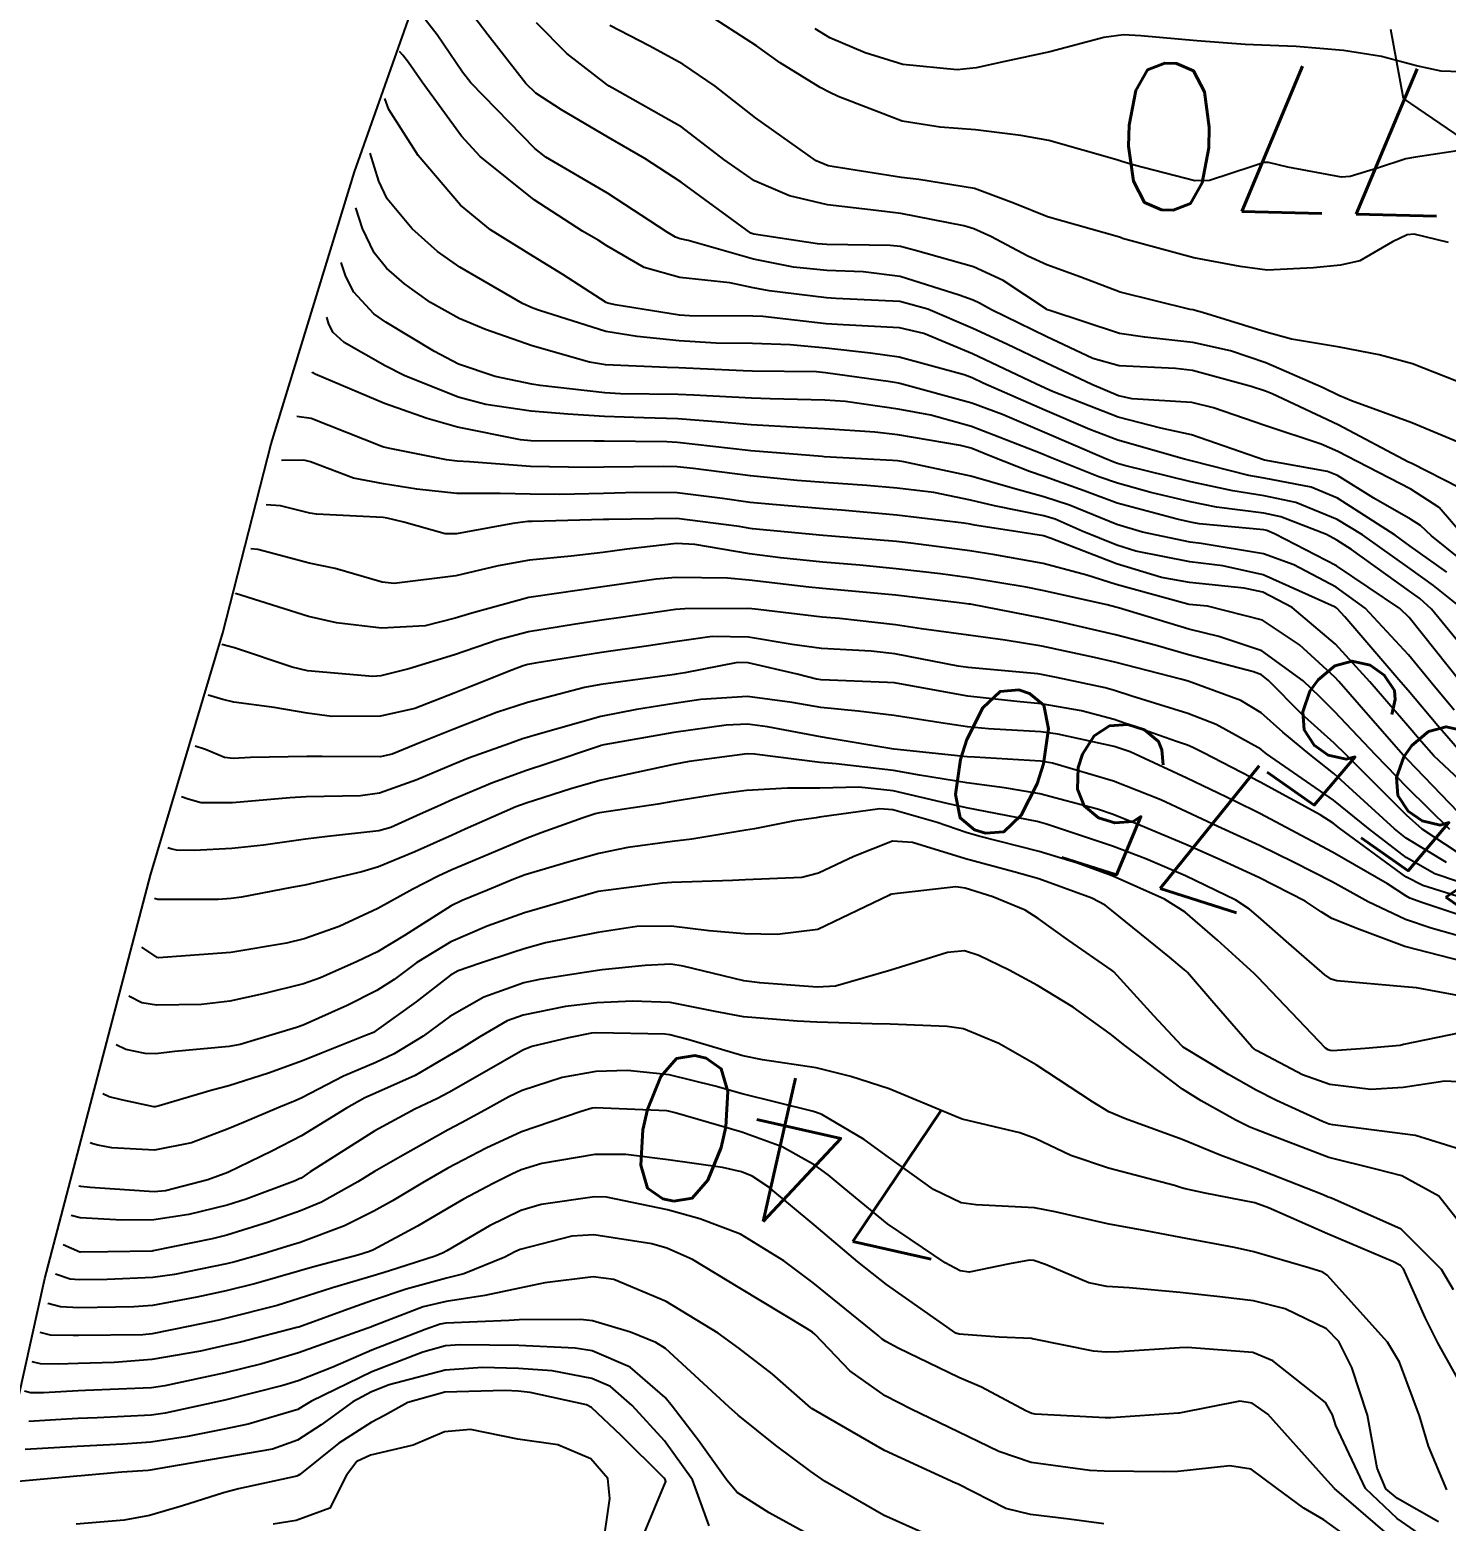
# Model space of a CAD drawing. Header units: metres. Extents: x 318500 to 325275, y 7408834 to 7428799.
# Drawn here: x 323313.22 to 323351.82, y 7419813.22 to 7419853.89 of the extents above; entities that cross this region are included whole.
import ezdxf
from ezdxf.enums import TextEntityAlignment as Align

# ---------------------------------------------------------------- set-up
doc = ezdxf.new("R2010")
doc.units = ezdxf.units.M
doc.header["$MEASUREMENT"] = 0
for name, color, linetype in [('Area', 45, 'Continuous'), ('Cotas', 45, 'Continuous'), ('Curvas de Nivel 1m', 11, 'Continuous'), ('Curvas de Nivel 5m', 15, 'Continuous'), ('Edificações', 30, 'Continuous'), ('Vias Primárias', 230, 'Continuous')]:
    doc.layers.add(name, color=color, linetype=linetype)
doc.styles.add('Style-STANDARD', font='STANDARD.shx')

msp = doc.modelspace()

# ---------------------------------------------------------------- linework, layer by layer
at = {"layer": 'Area'}
msp.add_lwpolyline([(323281.63, 7419676.427), (323284.294, 7419686.941), (323285.125, 7419691.786), (323286.507, 7419697.899), (323287.203, 7419700.715), (323288.965, 7419710.854), (323289.87, 7419715.014), (323292.349, 7419724.476), (323295.47, 7419735.563), (323298.911, 7419749.839), (323300.473, 7419761.966), (323302.329, 7419768.257), (323304.956, 7419781.859), (323306.597, 7419788.937), (323306.677, 7419789.901), (323310.356, 7419806.088), (323311.971, 7419812.197), (323312.165, 7419813.255), (323313.628, 7419819.838), (323316.507, 7419830.835), (323318.482, 7419837.441), (323319.796, 7419842.594), (323322.07, 7419850.012), (323324.466, 7419856.803)], dxfattribs=at)
at = {"layer": 'Curvas de Nivel 1m', "flags": 128}
for points, elevation in [([(323352.184, 7419841.401), (323350.87, 7419842.069), (323350.799, 7419842.101), (323348.885, 7419843.118), (323347.085, 7419843.959), (323346.898, 7419844.032), (323346.505, 7419844.156), (323344.906, 7419844.593), (323344.443, 7419844.649), (323342.908, 7419844.723), (323342.194, 7419844.928), (323340.919, 7419845.522), (323339.435, 7419846.252), (323339.108, 7419846.433), (323338.933, 7419846.513), (323338.55, 7419846.648), (323336.939, 7419847.162), (323335.934, 7419847.29), (323334.94, 7419847.32), (323334.03, 7419847.413), (323332.943, 7419847.631), (323331.163, 7419848.143), (323330.948, 7419848.191), (323330.817, 7419848.231), (323330.594, 7419848.365), (323328.966, 7419849.432), (323327.287, 7419850.415), (323326.983, 7419850.649), (323325.241, 7419852.438), (323325.013, 7419852.728), (323324.318, 7419853.745), (323323.929, 7419854.25)], 766), ([(323352.43, 7419842.523), (323350.886, 7419843.174), (323349.243, 7419843.768), (323348.897, 7419843.918), (323348.469, 7419844.126), (323346.91, 7419844.807), (323345.947, 7419845.132), (323344.918, 7419845.361), (323343.61, 7419845.503), (323342.921, 7419845.605), (323341.023, 7419846.229), (323340.956, 7419846.255), (323340.93, 7419846.272), (323339.745, 7419847.054), (323338.942, 7419847.419), (323337.355, 7419847.867), (323336.947, 7419847.974), (323336.672, 7419848.009), (323334.947, 7419848.032), (323334.688, 7419848.054), (323332.95, 7419848.313), (323332.867, 7419848.341), (323330.971, 7419849.729), (323329.979, 7419850.375), (323328.988, 7419850.948), (323327.706, 7419851.702), (323327.006, 7419852.161), (323326.737, 7419852.423), (323325.704, 7419853.752), (323325.179, 7419854.439)], 767), ([(323352.707, 7419844.073), (323350.91, 7419844.777), (323349.995, 7419845.028), (323348.917, 7419845.234), (323347.605, 7419845.455), (323346.922, 7419845.639), (323345.181, 7419846.176), (323344.986, 7419846.235), (323344.931, 7419846.253), (323344.848, 7419846.264), (323342.935, 7419846.728), (323341.862, 7419847.139), (323340.943, 7419847.48), (323340.422, 7419847.715), (323339.411, 7419848.253), (323338.953, 7419848.462), (323338.679, 7419848.538), (323336.959, 7419848.873), (323336.288, 7419848.962), (323334.962, 7419849.114), (323333.929, 7419849.363), (323332.971, 7419849.766), (323332.134, 7419850.348), (323330.993, 7419851.227), (323329.09, 7419852.307), (323329.009, 7419852.349), (323328.944, 7419852.391), (323327.851, 7419853.24), (323327.027, 7419854.074)], 768), ([(323351.887, 7419848.086), (323350.953, 7419848.315), (323350.758, 7419848.296), (323350.363, 7419848.106), (323349.474, 7419847.586), (323348.944, 7419847.472), (323348.204, 7419847.393), (323346.942, 7419847.331), (323346.211, 7419847.429), (323344.945, 7419847.668), (323342.998, 7419848.2), (323342.95, 7419848.219), (323342.922, 7419848.229), (323340.958, 7419848.785), (323340.055, 7419849.152), (323338.969, 7419849.555), (323337.447, 7419849.801), (323336.974, 7419849.858), (323335.138, 7419850.147), (323334.978, 7419850.181), (323334.651, 7419850.315), (323332.997, 7419851.487), (323331.901, 7419852.351), (323331.016, 7419852.95), (323330.097, 7419853.451), (323329.026, 7419854)], 769), ([(323353.016, 7419852.712), (323351.685, 7419852.759), (323351.018, 7419852.903), (323350.063, 7419853.157), (323349.022, 7419853.317), (323347.738, 7419853.427), (323347.023, 7419853.457), (323346.346, 7419853.483), (323345.024, 7419853.587), (323343.504, 7419853.717), (323343.026, 7419853.75), (323342.495, 7419853.678), (323341.021, 7419853.286), (323339.791, 7419853.021), (323339.016, 7419852.852), (323338.491, 7419852.79), (323337.017, 7419852.938), (323335.983, 7419853.259), (323335.024, 7419853.671), (323334.621, 7419853.912)], 771), ([(323352.214, 7419839.453), (323351.426, 7419840.091), (323351.124, 7419840.367), (323350.854, 7419840.547), (323349.856, 7419841.114), (323348.866, 7419841.733), (323348.587, 7419841.844), (323346.87, 7419842.148), (323344.88, 7419842.842), (323344.048, 7419843.023), (323342.887, 7419843.327), (323341.096, 7419844.028), (323340.898, 7419844.114), (323340.636, 7419844.234), (323338.912, 7419845.051), (323337.588, 7419845.605), (323336.922, 7419845.762), (323335.388, 7419845.838), (323334.923, 7419845.869), (323333.195, 7419846.067), (323332.926, 7419846.082), (323331.198, 7419846.085), (323330.926, 7419846.107), (323329.176, 7419846.386), (323328.972, 7419846.431), (323328.931, 7419846.454), (323327.748, 7419847.218), (323326.943, 7419847.701), (323325.776, 7419848.432), (323324.96, 7419849.108), (323323.799, 7419850.458), (323322.999, 7419851.713), (323322.89, 7419852.01)], 764), ([(323351.846, 7419839.095), (323350.846, 7419839.811), (323350.437, 7419840.104), (323348.86, 7419841.114), (323348.143, 7419841.411), (323346.865, 7419841.659), (323346.446, 7419841.737), (323344.87, 7419842.131), (323344.693, 7419842.182), (323342.877, 7419842.698), (323342.108, 7419842.986), (323340.889, 7419843.512), (323339.206, 7419844.255), (323338.902, 7419844.393), (323338.689, 7419844.477), (323336.91, 7419844.957), (323336.135, 7419845.068), (323334.913, 7419845.202), (323333.943, 7419845.296), (323332.915, 7419845.331), (323331.924, 7419845.341), (323330.916, 7419845.403), (323329.775, 7419845.519), (323328.919, 7419845.663), (323327.109, 7419846.236), (323326.928, 7419846.298), (323326.647, 7419846.423), (323324.94, 7419847.41), (323324.334, 7419847.839), (323323.641, 7419848.46), (323322.962, 7419849.281), (323322.733, 7419849.76), (323322.49, 7419850.52)], 763), ([(323352.298, 7419838.078), (323351.476, 7419838.737), (323350.836, 7419839.195), (323349.545, 7419840.113), (323348.854, 7419840.534), (323347.723, 7419841.001), (323346.86, 7419841.179), (323346.012, 7419841.314), (323344.864, 7419841.565), (323343.059, 7419842.008), (323342.869, 7419842.061), (323342.764, 7419842.097), (323342.506, 7419842.205), (323340.88, 7419842.906), (323339.734, 7419843.401), (323338.892, 7419843.708), (323336.936, 7419844.243), (323336.9, 7419844.253), (323336.679, 7419844.283), (323334.903, 7419844.536), (323334.661, 7419844.556), (323332.904, 7419844.58), (323332.662, 7419844.584), (323330.905, 7419844.665), (323330.59, 7419844.68), (323328.905, 7419844.755), (323328.477, 7419844.826), (323326.913, 7419845.269), (323325.641, 7419845.711), (323324.924, 7419846.014), (323324.14, 7419846.452), (323323.429, 7419846.956), (323322.939, 7419847.383), (323322.606, 7419847.803), (323322.282, 7419848.468), (323322.1, 7419849.03)], 762), ([(323352.795, 7419836.418), (323351.427, 7419838.091), (323351.106, 7419838.377), (323350.827, 7419838.576), (323349.248, 7419839.712), (323348.848, 7419839.974), (323348.563, 7419840.124), (323347.319, 7419840.608), (323346.856, 7419840.709), (323345.561, 7419840.874), (323344.858, 7419841.014), (323343.777, 7419841.274), (323342.863, 7419841.521), (323342.358, 7419841.7), (323341.043, 7419842.227), (323340.871, 7419842.299), (323340.757, 7419842.347), (323338.882, 7419843.068), (323337.777, 7419843.38), (323336.889, 7419843.546), (323335.447, 7419843.747), (323334.892, 7419843.789), (323333.402, 7419843.822), (323332.893, 7419843.843), (323331.321, 7419843.928), (323330.894, 7419843.944), (323329.317, 7419843.961), (323328.894, 7419843.983), (323327.124, 7419844.189), (323326.897, 7419844.224), (323325.9, 7419844.43), (323324.905, 7419844.765), (323324.247, 7419845.112), (323322.922, 7419845.91), (323322.592, 7419846.142), (323322.053, 7419846.732), (323321.827, 7419847.161), (323321.7, 7419847.54)], 761), ([(323352.04, 7419835.339), (323351.419, 7419836.091), (323350.801, 7419836.843), (323349.616, 7419838.112), (323348.829, 7419838.693), (323347.674, 7419839.301), (323346.842, 7419839.597), (323345.143, 7419839.878), (323344.846, 7419839.92), (323343.546, 7419840.193), (323342.852, 7419840.398), (323341.56, 7419840.923), (323340.859, 7419841.154), (323340.006, 7419841.388), (323338.865, 7419841.715), (323337.039, 7419842.108), (323336.868, 7419842.13), (323336.728, 7419842.142), (323334.869, 7419842.246), (323334.811, 7419842.253), (323333.915, 7419842.324), (323332.871, 7419842.408), (323332.795, 7419842.417), (323330.874, 7419842.637), (323330.583, 7419842.656), (323328.874, 7419842.668), (323328.597, 7419842.671), (323326.874, 7419842.68), (323326.595, 7419842.702), (323324.879, 7419843.052), (323324.047, 7419843.288), (323322.888, 7419843.696), (323320.998, 7419844.499), (323320.933, 7419844.532), (323320.92, 7419844.56)], 759), ([(323352.314, 7419834.077), (323351.596, 7419834.906), (323350.788, 7419835.869), (323350.589, 7419836.102), (323349.058, 7419837.876), (323348.843, 7419838.12), (323348.82, 7419838.137), (323348.784, 7419838.157), (323346.833, 7419839.021), (323345.733, 7419839.27), (323344.838, 7419839.384), (323343.363, 7419839.674), (323342.844, 7419839.83), (323341.9, 7419840.214), (323341.167, 7419840.539), (323340.854, 7419840.632), (323339.509, 7419840.902), (323338.858, 7419841.06), (323337.862, 7419841.268), (323336.861, 7419841.392), (323336.03, 7419841.461), (323334.862, 7419841.541), (323334.136, 7419841.594), (323332.864, 7419841.721), (323331.297, 7419841.924), (323330.866, 7419841.97), (323330.48, 7419841.979), (323328.866, 7419841.958), (323328.419, 7419841.95), (323326.866, 7419841.978), (323325.199, 7419842.104), (323324.867, 7419842.124), (323324.579, 7419842.157), (323323.029, 7419842.468), (323322.871, 7419842.508), (323322.815, 7419842.527), (323320.882, 7419843.285), (323320.5, 7419843.34)], 758), ([(323352.753, 7419832.91), (323351.49, 7419834.089), (323351.152, 7419834.472), (323350.778, 7419834.911), (323349.748, 7419836.11), (323348.805, 7419837.133), (323347.63, 7419838.138), (323346.826, 7419838.552), (323346.319, 7419838.666), (323344.829, 7419838.813), (323344.065, 7419838.954), (323342.837, 7419839.321), (323341.053, 7419840.02), (323340.848, 7419840.085), (323339.861, 7419840.245), (323338.97, 7419840.377), (323338.851, 7419840.405), (323338.676, 7419840.438), (323336.854, 7419840.65), (323335.339, 7419840.787), (323334.855, 7419840.823), (323333.466, 7419840.94), (323332.857, 7419841), (323332.096, 7419841.11), (323330.859, 7419841.257), (323329.753, 7419841.27), (323328.859, 7419841.24), (323327.667, 7419841.217), (323326.858, 7419841.227), (323326.041, 7419841.246), (323324.858, 7419841.24), (323323.767, 7419841.364), (323322.86, 7419841.506), (323322.044, 7419841.665), (323320.866, 7419842.106), (323320.689, 7419842.148), (323320.08, 7419842.14)], 757), ([(323352.618, 7419832.072), (323350.768, 7419833.991), (323350.666, 7419834.101), (323349.762, 7419835.129), (323348.898, 7419836.119), (323348.792, 7419836.232), (323347.823, 7419837.116), (323346.815, 7419837.793), (323345.32, 7419838.173), (323344.821, 7419838.215), (323344.78, 7419838.222), (323342.828, 7419838.764), (323342.026, 7419839.018), (323340.836, 7419839.33), (323339.518, 7419839.572), (323338.841, 7419839.678), (323337.23, 7419839.89), (323336.845, 7419839.93), (323335.073, 7419840.081), (323334.847, 7419840.1), (323332.913, 7419840.275), (323332.849, 7419840.287), (323332.552, 7419840.343), (323330.852, 7419840.557), (323329.001, 7419840.537), (323328.851, 7419840.53), (323326.912, 7419840.48), (323326.851, 7419840.481), (323326.791, 7419840.48), (323326.385, 7419840.425), (323325.091, 7419840.192), (323324.846, 7419840.145), (323324.541, 7419840.14), (323323.408, 7419840.462), (323322.954, 7419840.571), (323322.851, 7419840.584), (323321.032, 7419840.677), (323320.852, 7419840.711), (323320.051, 7419840.91), (323319.66, 7419840.93)], 756), ([(323352.121, 7419831.467), (323351.172, 7419832.094), (323350.746, 7419832.474), (323349.103, 7419834.117), (323348.773, 7419834.431), (323347.884, 7419835.237), (323346.985, 7419836.147), (323346.792, 7419836.297), (323346.569, 7419836.378), (323344.8, 7419836.846), (323343.888, 7419837.105), (323342.808, 7419837.387), (323341.289, 7419837.746), (323340.814, 7419837.847), (323338.856, 7419838.223), (323338.819, 7419838.225), (323338.55, 7419838.263), (323336.823, 7419838.468), (323336.619, 7419838.488), (323334.825, 7419838.649), (323334.455, 7419838.686), (323332.828, 7419838.878), (323332.238, 7419838.937), (323330.829, 7419838.954), (323330.293, 7419838.903), (323328.825, 7419838.696), (323326.883, 7419838.419), (323326.82, 7419838.408), (323325.267, 7419837.982), (323324.811, 7419837.845), (323323.994, 7419837.639), (323322.806, 7419837.57), (323321.581, 7419837.716), (323320.811, 7419837.891), (323318.82, 7419838.52), (323318.82, 7419838.52)], 754), ([(323351.83, 7419831.183), (323350.737, 7419831.842), (323350.418, 7419832.103), (323348.762, 7419833.611), (323348.112, 7419834.13), (323347.369, 7419834.734), (323346.781, 7419835.265), (323346.229, 7419835.603), (323344.789, 7419836.125), (323344.596, 7419836.182), (323342.797, 7419836.64), (323342.238, 7419836.769), (323340.803, 7419837.077), (323339.803, 7419837.247), (323338.807, 7419837.376), (323337.526, 7419837.556), (323336.811, 7419837.664), (323335.285, 7419837.83), (323334.813, 7419837.872), (323333.07, 7419838.082), (323332.816, 7419838.105), (323331.075, 7419838.098), (323330.816, 7419838.076), (323329.329, 7419837.865), (323328.811, 7419837.791), (323328.09, 7419837.682), (323326.806, 7419837.467), (323325.981, 7419837.249), (323324.796, 7419836.845), (323323.545, 7419836.459), (323322.788, 7419836.268), (323322.568, 7419836.253), (323320.789, 7419836.41), (323320.368, 7419836.504), (323318.798, 7419837.037), (323318.45, 7419837.13)], 753), ([(323352.724, 7419830.463), (323351.515, 7419830.876), (323350.732, 7419831.317), (323349.712, 7419832.11), (323348.751, 7419832.879), (323346.929, 7419834.148), (323346.84, 7419834.218), (323346.771, 7419834.27), (323345.551, 7419834.942), (323344.781, 7419835.248), (323343.259, 7419835.721), (323342.787, 7419835.875), (323342.527, 7419835.943), (323341.204, 7419836.224), (323340.791, 7419836.312), (323340.697, 7419836.326), (323338.794, 7419836.5), (323338.518, 7419836.539), (323336.799, 7419836.867), (323336.147, 7419836.942), (323334.801, 7419837.019), (323333.994, 7419837.13), (323332.805, 7419837.324), (323331.814, 7419837.341), (323330.803, 7419837.197), (323330.083, 7419837.088), (323328.798, 7419836.91), (323326.989, 7419836.613), (323326.792, 7419836.579), (323326.669, 7419836.544), (323326.352, 7419836.424), (323325.243, 7419835.978), (323324.784, 7419835.8), (323323.708, 7419835.384), (323322.777, 7419835.174), (323321.45, 7419835.164), (323320.778, 7419835.252), (323319.881, 7419835.407), (323318.78, 7419835.55), (323318.479, 7419835.628), (323318.08, 7419835.74)], 752), ([(323352.727, 7419830.077), (323351.185, 7419830.554), (323350.727, 7419830.793), (323348.92, 7419832.118), (323348.742, 7419832.252), (323348.387, 7419832.484), (323346.758, 7419833.371), (323345.208, 7419834.173), (323344.915, 7419834.321), (323344.772, 7419834.378), (323344.474, 7419834.481), (323342.779, 7419835.077), (323341.885, 7419835.317), (323340.783, 7419835.507), (323340.119, 7419835.576), (323338.785, 7419835.717), (323337.034, 7419836.031), (323336.788, 7419836.076), (323336.597, 7419836.092), (323334.789, 7419836.165), (323334.658, 7419836.182), (323334.135, 7419836.32), (323332.794, 7419836.623), (323332.503, 7419836.634), (323331.069, 7419836.357), (323330.835, 7419836.314), (323330.789, 7419836.304), (323330.726, 7419836.298), (323328.786, 7419836.034), (323328.338, 7419835.95), (323326.781, 7419835.547), (323325.94, 7419835.267), (323324.774, 7419834.813), (323323.869, 7419834.454), (323323.095, 7419834.135), (323322.764, 7419834.059), (323321.189, 7419834.068), (323320.764, 7419834.072), (323319.236, 7419834.042), (323318.762, 7419834.013), (323318.521, 7419834.041), (323318.002, 7419834.259), (323317.72, 7419834.35)], 751), ([(323352.704, 7419829.031), (323351.412, 7419829.387), (323350.713, 7419829.629), (323349.702, 7419830.11), (323348.718, 7419830.655), (323347.667, 7419831.195), (323346.732, 7419831.648), (323345.597, 7419832.167), (323344.746, 7419832.566), (323344.051, 7419832.887), (323342.758, 7419833.401), (323341.097, 7419833.893), (323340.766, 7419833.948), (323338.971, 7419834.053), (323338.767, 7419834.067), (323336.779, 7419834.271), (323336.713, 7419834.281), (323335.034, 7419834.567), (323334.773, 7419834.609), (323333.326, 7419834.882), (323332.776, 7419834.95), (323332.199, 7419834.923), (323330.774, 7419834.722), (323328.864, 7419834.389), (323328.785, 7419834.374), (323328.77, 7419834.367), (323327.306, 7419833.868), (323326.759, 7419833.686), (323325.833, 7419833.35), (323324.747, 7419832.896), (323324.432, 7419832.757), (323323.758, 7419832.455), (323323.061, 7419832.139), (323322.734, 7419832.042), (323321.328, 7419831.894), (323320.73, 7419831.82), (323319.585, 7419831.654), (323318.726, 7419831.564), (323317.695, 7419831.506), (323317.211, 7419831.515), (323317.059, 7419831.552), (323316.98, 7419831.58)], 749), ([(323352.289, 7419828.483), (323350.702, 7419828.887), (323349.46, 7419829.355), (323348.705, 7419829.659), (323348.418, 7419829.835), (323347.98, 7419830.131), (323346.719, 7419830.77), (323345.611, 7419831.283), (323344.732, 7419831.669), (323343.496, 7419832.192), (323342.744, 7419832.491), (323342.316, 7419832.637), (323340.752, 7419833.052), (323339.784, 7419833.215), (323338.756, 7419833.356), (323337.469, 7419833.563), (323336.761, 7419833.686), (323335.198, 7419833.869), (323334.764, 7419833.905), (323332.968, 7419834.136), (323332.767, 7419834.144), (323331.187, 7419833.932), (323330.762, 7419833.858), (323329.546, 7419833.591), (323328.755, 7419833.415), (323327.963, 7419833.19), (323326.746, 7419832.801), (323326.469, 7419832.697), (323325.846, 7419832.429), (323325.084, 7419832.087), (323324.732, 7419831.93), (323323.71, 7419831.47), (323322.719, 7419831.06), (323322.265, 7419830.929), (323320.711, 7419830.567), (323320.658, 7419830.554), (323320.351, 7419830.504), (323318.985, 7419830.239), (323318.707, 7419830.196), (323318.353, 7419830.172), (323316.706, 7419830.171), (323316.62, 7419830.2)], 748), ([(323352.681, 7419827.459), (323351.017, 7419827.763), (323350.685, 7419827.792), (323348.847, 7419827.959), (323348.688, 7419828.004), (323348.519, 7419828.123), (323347.534, 7419828.974), (323346.705, 7419829.698), (323346.465, 7419829.911), (323346.09, 7419830.159), (323344.72, 7419830.821), (323343.639, 7419831.278), (323342.731, 7419831.627), (323340.934, 7419832.227), (323340.741, 7419832.283), (323340.674, 7419832.298), (323338.746, 7419832.674), (323338.221, 7419832.792), (323336.753, 7419833.132), (323335.816, 7419833.232), (323334.753, 7419833.208), (323333.866, 7419833.211), (323332.752, 7419833.147), (323332.046, 7419833.051), (323330.747, 7419832.842), (323330.337, 7419832.775), (323328.742, 7419832.536), (323328.625, 7419832.508), (323328.303, 7419832.397), (323327.16, 7419831.987), (323326.731, 7419831.823), (323325.742, 7419831.413), (323324.718, 7419830.979), (323324.349, 7419830.812), (323323.662, 7419830.456), (323322.705, 7419829.931), (323321.647, 7419829.433), (323320.696, 7419829.103), (323320.217, 7419828.983), (323318.692, 7419828.727), (323316.722, 7419828.581), (323316.69, 7419828.59), (323316.27, 7419828.87)], 747), ([(323352.205, 7419826.539), (323350.662, 7419826.215), (323350.568, 7419826.195), (323349.619, 7419826.11), (323348.73, 7419826.049), (323348.659, 7419826.054), (323348.611, 7419826.072), (323348.539, 7419826.122), (323346.689, 7419828.052), (323346.59, 7419828.151), (323345.592, 7419829.06), (323344.706, 7419829.827), (323344.148, 7419830.186), (323342.719, 7419830.821), (323341.777, 7419831.161), (323340.729, 7419831.485), (323339.089, 7419831.9), (323338.736, 7419832.001), (323337.949, 7419832.268), (323336.745, 7419832.617), (323336.385, 7419832.646), (323334.742, 7419832.417), (323334.649, 7419832.403), (323334.057, 7419832.32), (323332.97, 7419832.103), (323332.736, 7419832.06), (323331.265, 7419831.821), (323330.731, 7419831.753), (323329.516, 7419831.59), (323328.726, 7419831.431), (323327.92, 7419831.204), (323326.716, 7419830.843), (323326.408, 7419830.73), (323325.693, 7419830.43), (323325, 7419830.144), (323324.706, 7419829.997), (323323.43, 7419829.191), (323322.693, 7419828.749), (323322.141, 7419828.478), (323321.137, 7419828.039), (323320.681, 7419827.877), (323319.582, 7419827.605), (323318.673, 7419827.4), (323317.893, 7419827.311), (323316.671, 7419827.289), (323316.274, 7419827.356), (323315.92, 7419827.54)], 746), ([(323352.627, 7419823.23), (323350.987, 7419823.742), (323350.635, 7419823.785), (323348.731, 7419824.027), (323348.639, 7419824.048), (323348.45, 7419824.123), (323347.198, 7419824.695), (323346.648, 7419824.97), (323345.887, 7419825.4), (323344.66, 7419826.147), (323344.622, 7419826.18), (323343.859, 7419827.001), (323342.763, 7419828.199), (323342.691, 7419828.259), (323341.54, 7419829.059), (323340.704, 7419829.658), (323340.351, 7419829.88), (323339.471, 7419830.249), (323338.713, 7419830.481), (323338.458, 7419830.519), (323336.711, 7419830.32), (323336.681, 7419830.309), (323336.629, 7419830.281), (323334.7, 7419829.358), (323333.586, 7419829.214), (323332.699, 7419829.239), (323331.734, 7419829.315), (323330.701, 7419829.446), (323329.761, 7419829.435), (323328.699, 7419829.277), (323327.275, 7419828.99), (323326.694, 7419828.829), (323326.387, 7419828.729), (323325.477, 7419828.432), (323324.893, 7419828.232), (323324.685, 7419828.114), (323323.744, 7419827.384), (323322.662, 7419826.597), (323322.581, 7419826.551), (323322.398, 7419826.474), (323321.166, 7419825.979), (323320.649, 7419825.77), (323319.719, 7419825.434), (323318.639, 7419825.095), (323318.191, 7419824.972), (323316.747, 7419824.548), (323316.63, 7419824.518), (323316.596, 7419824.517), (323315.712, 7419824.715), (323315.381, 7419824.793), (323315.21, 7419824.87)], 744), ([(323352.592, 7419820.858), (323351.624, 7419822.085), (323350.618, 7419822.639), (323349.909, 7419822.819), (323348.625, 7419823.135), (323347.035, 7419823.743), (323346.636, 7419823.898), (323346.456, 7419823.971), (323346.089, 7419824.158), (323345.147, 7419824.682), (323344.642, 7419825.004), (323343.062, 7419826.196), (323342.665, 7419826.51), (323341.656, 7419827.234), (323340.684, 7419827.83), (323339.915, 7419828.242), (323339.089, 7419828.65), (323338.695, 7419828.77), (323338.228, 7419828.731), (323336.809, 7419828.279), (323336.718, 7419828.252), (323336.689, 7419828.246), (323335.177, 7419827.808), (323334.682, 7419827.781), (323333.12, 7419827.897), (323332.684, 7419827.959), (323331.026, 7419828.357), (323330.69, 7419828.406), (323329.989, 7419828.371), (323328.821, 7419828.255), (323328.688, 7419828.241), (323327.108, 7419827.989), (323326.682, 7419827.897), (323325.596, 7419827.511), (323324.668, 7419826.985), (323324.355, 7419826.754), (323323.935, 7419826.451), (323323.151, 7419825.964), (323322.649, 7419825.729), (323321.771, 7419825.355), (323320.634, 7419824.763), (323320.453, 7419824.681), (323320.003, 7419824.506), (323319.045, 7419824.096), (323318.624, 7419823.916), (323317.622, 7419823.537), (323316.618, 7419823.337), (323315.452, 7419823.402), (323315.071, 7419823.473), (323314.933, 7419823.507), (323314.86, 7419823.54)], 743), ([(323352.026, 7419819.53), (323351.696, 7419820.083), (323350.596, 7419821.18), (323348.7, 7419822.027), (323348.609, 7419822.06), (323348.472, 7419822.122), (323346.62, 7419822.848), (323345.66, 7419823.199), (323344.624, 7419823.625), (323343.081, 7419824.195), (323342.633, 7419824.381), (323342.185, 7419824.659), (323340.652, 7419825.664), (323339.629, 7419826.245), (323338.666, 7419826.642), (323338.222, 7419826.709), (323336.667, 7419826.778), (323336.175, 7419826.78), (323334.668, 7419826.826), (323334.13, 7419826.857), (323332.669, 7419826.97), (323331.898, 7419827.121), (323330.675, 7419827.363), (323329.649, 7419827.402), (323328.675, 7419827.357), (323327.821, 7419827.255), (323326.669, 7419827.023), (323326.227, 7419826.864), (323325.48, 7419826.432), (323324.978, 7419826.114), (323324.652, 7419825.918), (323323.719, 7419825.378), (323322.636, 7419824.893), (323322.346, 7419824.762), (323321.853, 7419824.482), (323320.622, 7419823.732), (323319.815, 7419823.311), (323318.612, 7419822.728), (323318.069, 7419822.528), (323316.918, 7419822.232), (323316.605, 7419822.205), (323314.861, 7419822.321), (323314.606, 7419822.344), (323314.55, 7419822.36)], 742), ([(323352.535, 7419816.401), (323351.597, 7419818.084), (323351.251, 7419818.774), (323350.663, 7419820.099), (323350.581, 7419820.198), (323350.391, 7419820.294), (323348.594, 7419821.054), (323346.98, 7419821.768), (323346.606, 7419821.898), (323345.254, 7419822.17), (323344.713, 7419822.28), (323344.611, 7419822.31), (323344.42, 7419822.373), (323342.616, 7419822.843), (323341.595, 7419823.19), (323340.624, 7419823.658), (323340.204, 7419823.815), (323338.629, 7419824.184), (323338.434, 7419824.262), (323336.641, 7419825.007), (323335.598, 7419825.343), (323334.649, 7419825.581), (323333.185, 7419825.799), (323332.653, 7419825.907), (323331.155, 7419826.355), (323330.662, 7419826.483), (323330.526, 7419826.498), (323328.662, 7419826.539), (323328.527, 7419826.527), (323327.904, 7419826.401), (323326.904, 7419826.168), (323326.655, 7419826.066), (323325.615, 7419825.461), (323324.637, 7419824.907), (323324.332, 7419824.747), (323323.711, 7419824.454), (323322.624, 7419823.861), (323320.86, 7419822.743), (323320.611, 7419822.579), (323320.558, 7419822.553), (323320.447, 7419822.502), (323319.117, 7419822), (323318.6, 7419821.839), (323317.55, 7419821.581), (323316.593, 7419821.443), (323315.726, 7419821.43), (323314.594, 7419821.492), (323314.34, 7419821.56)], 741), ([(323351.613, 7419813.205), (323350.497, 7419813.842), (323350.18, 7419814.103), (323349.942, 7419814.672), (323349.679, 7419816.109), (323349.251, 7419817.411), (323348.902, 7419818.117), (323348.563, 7419818.465), (323347.44, 7419819.009), (323346.571, 7419819.229), (323345.738, 7419819.329), (323344.573, 7419819.459), (323343.183, 7419819.585), (323342.574, 7419819.619), (323342.087, 7419819.722), (323340.902, 7419820.225), (323340.582, 7419820.333), (323340.47, 7419820.343), (323339.923, 7419820.24), (323338.818, 7419820.015), (323338.577, 7419820.05), (323338.164, 7419820.264), (323336.596, 7419821.328), (323335.415, 7419822.298), (323334.978, 7419822.669), (323334.616, 7419822.931), (323333.726, 7419823.429), (323332.625, 7419823.827), (323330.807, 7419824.358), (323330.631, 7419824.406), (323330.578, 7419824.413), (323328.632, 7419824.491), (323328.542, 7419824.481), (323328.247, 7419824.396), (323326.624, 7419823.838), (323325.658, 7419823.391), (323324.614, 7419822.845), (323323.918, 7419822.45), (323323.104, 7419821.961), (323322.598, 7419821.672), (323321.796, 7419821.278), (323320.585, 7419820.823), (323320.342, 7419820.744), (323319.578, 7419820.51), (323318.804, 7419820.29), (323318.576, 7419820.236), (323317.165, 7419819.947), (323316.57, 7419819.864), (323315.329, 7419819.808), (323314.568, 7419819.799), (323314.316, 7419819.822), (323313.92, 7419819.96)], 739), ([(323351.198, 7419812.801), (323350.492, 7419813.293), (323349.624, 7419814.109), (323348.816, 7419815.827), (323348.728, 7419816.118), (323348.535, 7419816.462), (323347.1, 7419817.594), (323346.555, 7419817.821), (323344.777, 7419817.957), (323344.557, 7419817.949), (323342.908, 7419817.843), (323342.554, 7419817.832), (323342.209, 7419817.86), (323340.55, 7419818.196), (323340.518, 7419818.199), (323339.636, 7419818.244), (323338.551, 7419818.318), (323338.462, 7419818.351), (323336.571, 7419819.675), (323335.789, 7419820.292), (323334.595, 7419821.306), (323333.364, 7419822.329), (323332.908, 7419822.631), (323332.614, 7419822.749), (323332.096, 7419822.865), (323330.617, 7419823.077), (323329.46, 7419823.219), (323328.618, 7419823.223), (323327.176, 7419822.972), (323326.614, 7419822.8), (323326.352, 7419822.683), (323325.849, 7419822.428), (323325.035, 7419822.004), (323324.6, 7419821.747), (323323.782, 7419821.262), (323322.582, 7419820.625), (323322.475, 7419820.578), (323322.157, 7419820.476), (323320.924, 7419820.146), (323320.573, 7419820.045), (323319.377, 7419819.702), (323318.565, 7419819.5), (323317.767, 7419819.327), (323316.558, 7419819.102), (323316.053, 7419819.062), (323314.557, 7419819.035), (323314.053, 7419819.064), (323313.71, 7419819.16)], 738), ([(323350.485, 7419812.644), (323348.784, 7419814.117), (323348.504, 7419814.41), (323346.964, 7419816.143), (323346.534, 7419816.44), (323346.2, 7419816.49), (323344.595, 7419816.179), (323344.545, 7419816.165), (323344.53, 7419816.167), (323342.683, 7419816.043), (323342.528, 7419816.044), (323340.621, 7419816.137), (323340.529, 7419816.156), (323340.366, 7419816.232), (323339.161, 7419816.876), (323338.539, 7419817.136), (323336.883, 7419817.941), (323336.548, 7419818.12), (323336.453, 7419818.185), (323336.34, 7419818.283), (323334.571, 7419819.721), (323333.774, 7419820.322), (323332.591, 7419821.051), (323331.479, 7419821.469), (323330.6, 7419821.712), (323328.932, 7419822.059), (323328.605, 7419822.068), (323327.152, 7419821.861), (323326.599, 7419821.694), (323325.744, 7419821.277), (323324.582, 7419820.589), (323324.488, 7419820.535), (323324.266, 7419820.445), (323322.994, 7419820.043), (323322.572, 7419819.915), (323321.468, 7419819.585), (323320.562, 7419819.29), (323319.958, 7419819.107), (323318.553, 7419818.749), (323318.371, 7419818.704), (323317.577, 7419818.535), (323316.548, 7419818.333), (323316.3, 7419818.307), (323314.547, 7419818.287), (323314.396, 7419818.282), (323313.784, 7419818.291), (323313.5, 7419818.37)], 737), ([(323350.089, 7419812.104), (323348.491, 7419813.261), (323347.948, 7419813.581), (323347.186, 7419814.14), (323346.507, 7419814.644), (323345.932, 7419814.735), (323344.506, 7419814.581), (323344.124, 7419814.566), (323342.506, 7419814.585), (323342.11, 7419814.602), (323340.509, 7419814.82), (323339.633, 7419815.123), (323338.521, 7419815.659), (323337.244, 7419816.273), (323336.534, 7419816.641), (323335.567, 7419817.322), (323334.622, 7419818.309), (323334.551, 7419818.375), (323334.381, 7419818.484), (323332.569, 7419819.575), (323331.279, 7419820.353), (323330.585, 7419820.669), (323330.17, 7419820.783), (323328.59, 7419821.029), (323327.993, 7419820.995), (323326.583, 7419820.631), (323326.435, 7419820.569), (323326.167, 7419820.424), (323325.044, 7419819.964), (323324.571, 7419819.844), (323323.472, 7419819.551), (323322.561, 7419819.236), (323321.994, 7419819.043), (323320.55, 7419818.515), (323320.498, 7419818.501), (323318.956, 7419818.106), (323318.545, 7419818.008), (323317.87, 7419817.856), (323316.541, 7419817.626), (323315.52, 7419817.546), (323314.539, 7419817.524), (323313.994, 7419817.501), (323313.512, 7419817.508), (323313.28, 7419817.57)], 736), ([(323338.052, 7419812.688), (323336.487, 7419813.386), (323334.899, 7419814.304), (323334.504, 7419814.58), (323333.543, 7419815.296), (323332.527, 7419816.111), (323332.271, 7419816.343), (323330.546, 7419817.928), (323330.279, 7419818.096), (323329.587, 7419818.374), (323328.554, 7419818.689), (323328.225, 7419818.725), (323326.554, 7419818.708), (323326.28, 7419818.696), (323324.553, 7419818.625), (323324.398, 7419818.597), (323323.994, 7419818.448), (323322.544, 7419817.884), (323321.475, 7419817.422), (323320.535, 7419817.045), (323320.117, 7419816.921), (323318.53, 7419816.52), (323316.905, 7419816.164), (323316.523, 7419816.114), (323315.051, 7419816.043), (323314.522, 7419816.018), (323313.919, 7419815.984), (323313.191, 7419815.942)], 734), ([(323334.478, 7419812.838), (323333.368, 7419813.446), (323332.495, 7419814), (323332.217, 7419814.343), (323331.446, 7419815.421), (323330.726, 7419816.358), (323330.532, 7419816.592), (323329.584, 7419817.418), (323328.545, 7419817.864), (323328.086, 7419817.938), (323326.546, 7419818.01), (323324.948, 7419818.034), (323324.546, 7419818), (323323.93, 7419817.835), (323322.538, 7419817.294), (323320.895, 7419816.495), (323320.671, 7419816.354), (323320.527, 7419816.271), (323319.168, 7419815.866), (323318.518, 7419815.727), (323317.517, 7419815.533), (323316.512, 7419815.381), (323315.751, 7419815.322), (323314.51, 7419815.261), (323313.093, 7419815.179)], 733), ([(323331.731, 7419813.097), (323331.281, 7419814.352), (323330.516, 7419815.41), (323329.637, 7419816.373), (323329.044, 7419816.891), (323328.537, 7419817.113), (323327.453, 7419817.32), (323326.54, 7419817.389), (323325.554, 7419817.415), (323324.539, 7419817.343), (323323.009, 7419816.937), (323322.533, 7419816.752), (323322.024, 7419816.478), (323321.158, 7419815.853), (323320.514, 7419815.431), (323319.832, 7419815.185), (323318.507, 7419814.959), (323318.136, 7419814.895), (323316.501, 7419814.615), (323316.444, 7419814.607), (323315.722, 7419814.562), (323314.616, 7419814.46), (323314.498, 7419814.448), (323312.802, 7419814.291)], 732), ([(323329.96, 7419812.885), (323330.497, 7419814.179), (323330.551, 7419814.308), (323330.537, 7419814.36), (323330.501, 7419814.406), (323329.337, 7419815.558), (323328.529, 7419816.326), (323328.393, 7419816.392), (323326.852, 7419816.734), (323326.533, 7419816.768), (323326.176, 7419816.781), (323324.533, 7419816.742), (323323.518, 7419816.455), (323322.884, 7419816.106), (323322.522, 7419815.916), (323321.644, 7419815.353), (323320.577, 7419814.499), (323320.534, 7419814.465), (323320.499, 7419814.447), (323318.907, 7419814.102), (323318.492, 7419813.996), (323317.382, 7419813.641), (323316.482, 7419813.377), (323315.787, 7419813.254), (323314.478, 7419813.138)], 731)]:
    msp.add_lwpolyline(points, dxfattribs=dict(at, elevation=elevation))
at = {"layer": 'Curvas de Nivel 5m', "flags": 128}
for points, elevation in [([(323352.433, 7419850.634), (323350.985, 7419850.412), (323350.724, 7419850.364), (323349.949, 7419850.11), (323349.208, 7419849.886), (323348.976, 7419849.868), (323347.513, 7419850.142), (323346.982, 7419850.267), (323346.865, 7419850.268), (323346.54, 7419850.157), (323345.375, 7419849.773), (323344.974, 7419849.768), (323343.322, 7419850.197), (323342.981, 7419850.298), (323342.846, 7419850.338), (323340.99, 7419850.872), (323340.232, 7419851.001), (323338.993, 7419851.159), (323338.036, 7419851.228), (323336.997, 7419851.391), (323335.25, 7419852.063), (323335.008, 7419852.181), (323334.758, 7419852.314), (323333.668, 7419852.982), (323333.021, 7419853.445), (323331.615, 7419854.354)], 770), ([(323352.306, 7419840.078), (323351.632, 7419840.863), (323350.863, 7419841.357), (323349.398, 7419842.115), (323348.874, 7419842.392), (323348.413, 7419842.591), (323346.884, 7419843.1), (323345.48, 7419843.583), (323344.893, 7419843.721), (323343.264, 7419843.827), (323342.896, 7419843.909), (323342.167, 7419844.211), (323340.909, 7419844.805), (323339.845, 7419845.317), (323338.922, 7419845.743), (323337.695, 7419846.272), (323336.932, 7419846.475), (323335.19, 7419846.563), (323334.933, 7419846.576), (323333.369, 7419846.768), (323332.935, 7419846.852), (323332.3, 7419846.983), (323330.938, 7419847.135), (323329.967, 7419847.401), (323328.946, 7419847.996), (323328.707, 7419848.153), (323328.282, 7419848.4), (323326.962, 7419849.246), (323325.497, 7419850.435), (323324.988, 7419850.99), (323323.912, 7419852.456), (323323.543, 7419852.99), (323323.385, 7419853.195), (323323.29, 7419853.29)], 765), ([(323352.232, 7419836.078), (323350.816, 7419837.861), (323350.565, 7419838.103), (323348.837, 7419839.266), (323347.148, 7419840.146), (323346.932, 7419840.23), (323346.851, 7419840.249), (323345.094, 7419840.418), (323344.853, 7419840.461), (323344.49, 7419840.547), (323342.858, 7419840.982), (323341.959, 7419841.311), (323340.865, 7419841.707), (323340.471, 7419841.841), (323339.433, 7419842.252), (323338.873, 7419842.477), (323338.583, 7419842.554), (323336.878, 7419842.84), (323336.251, 7419842.917), (323334.88, 7419843.005), (323334.16, 7419843.042), (323332.882, 7419843.119), (323332.046, 7419843.185), (323330.884, 7419843.277), (323329.95, 7419843.308), (323328.884, 7419843.343), (323327.881, 7419843.409), (323326.886, 7419843.489), (323325.651, 7419843.67), (323324.891, 7419843.866), (323323.423, 7419844.462), (323322.904, 7419844.722), (323321.784, 7419845.357), (323321.487, 7419845.636), (323321.372, 7419845.856), (323321.31, 7419846.05)], 760), ([(323351.921, 7419832.082), (323350.757, 7419833.223), (323349.909, 7419834.109), (323348.782, 7419835.298), (323348.368, 7419835.708), (323347.925, 7419836.133), (323346.802, 7419836.955), (323345.63, 7419837.346), (323344.81, 7419837.543), (323342.889, 7419838.129), (323342.819, 7419838.147), (323342.584, 7419838.204), (323340.825, 7419838.595), (323340.378, 7419838.686), (323338.83, 7419838.946), (323338.044, 7419839.056), (323336.834, 7419839.192), (323335.843, 7419839.286), (323334.836, 7419839.374), (323333.679, 7419839.485), (323332.839, 7419839.598), (323331.348, 7419839.85), (323330.843, 7419839.875), (323329.493, 7419839.727), (323328.839, 7419839.636), (323327.971, 7419839.537), (323326.835, 7419839.428), (323325.987, 7419839.274), (323324.828, 7419839.002), (323323.147, 7419838.788), (323322.825, 7419838.825), (323321.536, 7419839.195), (323320.833, 7419839.346), (323319.918, 7419839.591), (323319.436, 7419839.716), (323319.24, 7419839.73)], 755), ([(323352.713, 7419829.571), (323351.161, 7419830.093), (323350.833, 7419830.21), (323350.722, 7419830.269), (323350.228, 7419830.602), (323348.73, 7419831.461), (323347.46, 7419832.139), (323346.745, 7419832.514), (323346.045, 7419832.866), (323344.76, 7419833.48), (323343.211, 7419834.196), (323342.771, 7419834.347), (323341.237, 7419834.685), (323340.775, 7419834.747), (323339.35, 7419834.826), (323338.776, 7419834.88), (323338.05, 7419834.994), (323336.779, 7419835.187), (323335.794, 7419835.308), (323334.781, 7419835.407), (323334, 7419835.54), (323332.784, 7419835.711), (323331.509, 7419835.627), (323330.782, 7419835.513), (323329.758, 7419835.353), (323328.778, 7419835.158), (323327.022, 7419834.666), (323326.772, 7419834.593), (323326.643, 7419834.549), (323326.3, 7419834.425), (323325.178, 7419834.022), (323324.761, 7419833.858), (323323.77, 7419833.439), (323322.749, 7419833.073), (323322.231, 7419832.995), (323320.747, 7419832.968), (323320.307, 7419832.944), (323318.744, 7419832.81), (323317.884, 7419832.812), (323317.531, 7419832.908), (323317.35, 7419832.97)], 750), ([(323352.651, 7419825.174), (323351.789, 7419825.221), (323350.649, 7419825.049), (323349.767, 7419824.991), (323348.65, 7419825.129), (323347.913, 7419825.392), (323346.659, 7419826.06), (323346.602, 7419826.094), (323346.527, 7419826.152), (323345.438, 7419827.409), (323344.774, 7419828.179), (323344.733, 7419828.222), (323344.691, 7419828.256), (323344.281, 7419828.598), (323342.707, 7419829.876), (323342.525, 7419830.02), (323342.167, 7419830.208), (323340.718, 7419830.737), (323340.037, 7419830.923), (323338.725, 7419831.283), (323337.278, 7419831.728), (323336.732, 7419831.759), (323335.68, 7419831.342), (323334.719, 7419830.891), (323334.257, 7419830.776), (323332.716, 7419830.707), (323332.368, 7419830.69), (323330.714, 7419830.636), (323330.463, 7419830.615), (323328.71, 7419830.39), (323326.704, 7419829.806), (323325.682, 7419829.448), (323324.696, 7419829.02), (323323.764, 7419828.454), (323323.152, 7419827.994), (323322.678, 7419827.69), (323321.867, 7419827.287), (323320.664, 7419826.748), (323320.484, 7419826.68), (323319.911, 7419826.507), (323318.95, 7419826.223), (323318.655, 7419826.161), (323317.169, 7419826.025), (323316.651, 7419825.968), (323316.362, 7419825.973), (323315.831, 7419826.084), (323315.57, 7419826.21)], 745), ([(323351.84, 7419814.08), (323351.34, 7419815.265), (323351.096, 7419816.092), (323350.552, 7419817.56), (323350.223, 7419818.103), (323348.578, 7419819.933), (323348.467, 7419820.01), (323348.085, 7419820.127), (323346.586, 7419820.565), (323346.059, 7419820.687), (323344.592, 7419820.959), (323343.642, 7419821.141), (323342.597, 7419821.333), (323341.164, 7419821.659), (323340.603, 7419821.763), (323339.011, 7419821.846), (323338.605, 7419821.906), (323337.846, 7419822.268), (323336.619, 7419823.143), (323335.961, 7419823.627), (323334.805, 7419824.307), (323334.631, 7419824.377), (323334.54, 7419824.403), (323332.638, 7419824.877), (323331.901, 7419825.087), (323330.645, 7419825.388), (323329.513, 7419825.511), (323328.646, 7419825.484), (323327.73, 7419825.317), (323326.638, 7419824.963), (323326.271, 7419824.788), (323325.623, 7419824.43), (323324.98, 7419824.083), (323324.624, 7419823.889), (323323.31, 7419823.152), (323322.613, 7419822.752), (323322.157, 7419822.477), (323321.17, 7419821.923), (323320.598, 7419821.683), (323319.724, 7419821.378), (323318.588, 7419821.024), (323318.187, 7419820.925), (323316.581, 7419820.589), (323316.549, 7419820.582), (323315.343, 7419820.569), (323314.601, 7419820.559), (323314.58, 7419820.559), (323314.13, 7419820.76)], 740), ([(323342.489, 7419813.148), (323341.551, 7419813.274), (323340.492, 7419813.405), (323339.822, 7419813.572), (323338.5, 7419814.24), (323338.454, 7419814.26), (323336.513, 7419815.152), (323334.576, 7419816.263), (323334.53, 7419816.295), (323334.508, 7419816.31), (323333.456, 7419817.243), (323332.546, 7419817.936), (323331.977, 7419818.346), (323330.563, 7419819.209), (323329.137, 7419819.816), (323328.572, 7419819.887), (323327.254, 7419819.725), (323326.567, 7419819.58), (323325.621, 7419819.373), (323324.562, 7419819.213), (323323.942, 7419819.066), (323322.551, 7419818.526), (323322.51, 7419818.511), (323322.404, 7419818.472), (323320.543, 7419817.809), (323319.537, 7419817.513), (323318.538, 7419817.271), (323316.898, 7419816.909), (323316.533, 7419816.86), (323314.737, 7419816.782), (323314.532, 7419816.773), (323313.593, 7419816.723), (323313.239, 7419816.726), (323313.07, 7419816.77)], 735), ([(323328.816, 7419812.385), (323329.031, 7419813.843), (323328.976, 7419814.383), (323328.508, 7419814.919), (323327.612, 7419815.305), (323326.516, 7419815.455), (323325.232, 7419815.72), (323324.518, 7419815.659), (323323.666, 7419815.299), (323322.508, 7419815.021), (323322.134, 7419814.847), (323321.847, 7419814.48), (323321.394, 7419813.578), (323320.481, 7419813.239), (323319.849, 7419813.137)], 730)]:
    msp.add_lwpolyline(points, dxfattribs=dict(at, elevation=elevation))
at = {"layer": 'Edificações'}
msp.add_lwpolyline([(323366.901, 7419870.027), (323355.766, 7419849.658), (323354.688, 7419849.264), (323350.665, 7419852.016), (323350.316, 7419853.894)], dxfattribs=at)
at = {"layer": 'Vias Primárias'}
for points in [[(323463.151, 7419593.445, 0), (323461.926, 7419601.304, 0.173993)], [(323715.644, 7420145.548, 0), (323709.04, 7420132.939)], [(323831.088, 7420001.787, 0), (323833.844, 7420008.443, 0.220888)]]:
    msp.add_lwpolyline(points, format="xyb", dxfattribs=at)

# ---------------------------------------------------------------- texts
at = {"layer": 'Cotas', "style": 'Style-STANDARD'}
for s, rotation, p in [('770', 178.6683, (323347.392, 7419850.902, 770)), ('755', 145.0155, (323351.295, 7419833.042, 755)), ('750', 162.4385, (323342.696, 7419832.99, 750)), ('740', 167.3177, (323334.107, 7419823.246, 740))]:
    msp.add_text(s, height=4, rotation=rotation, dxfattribs=at).set_placement(p, align=Align.MIDDLE_CENTER)

doc.saveas('drawing.dxf')
